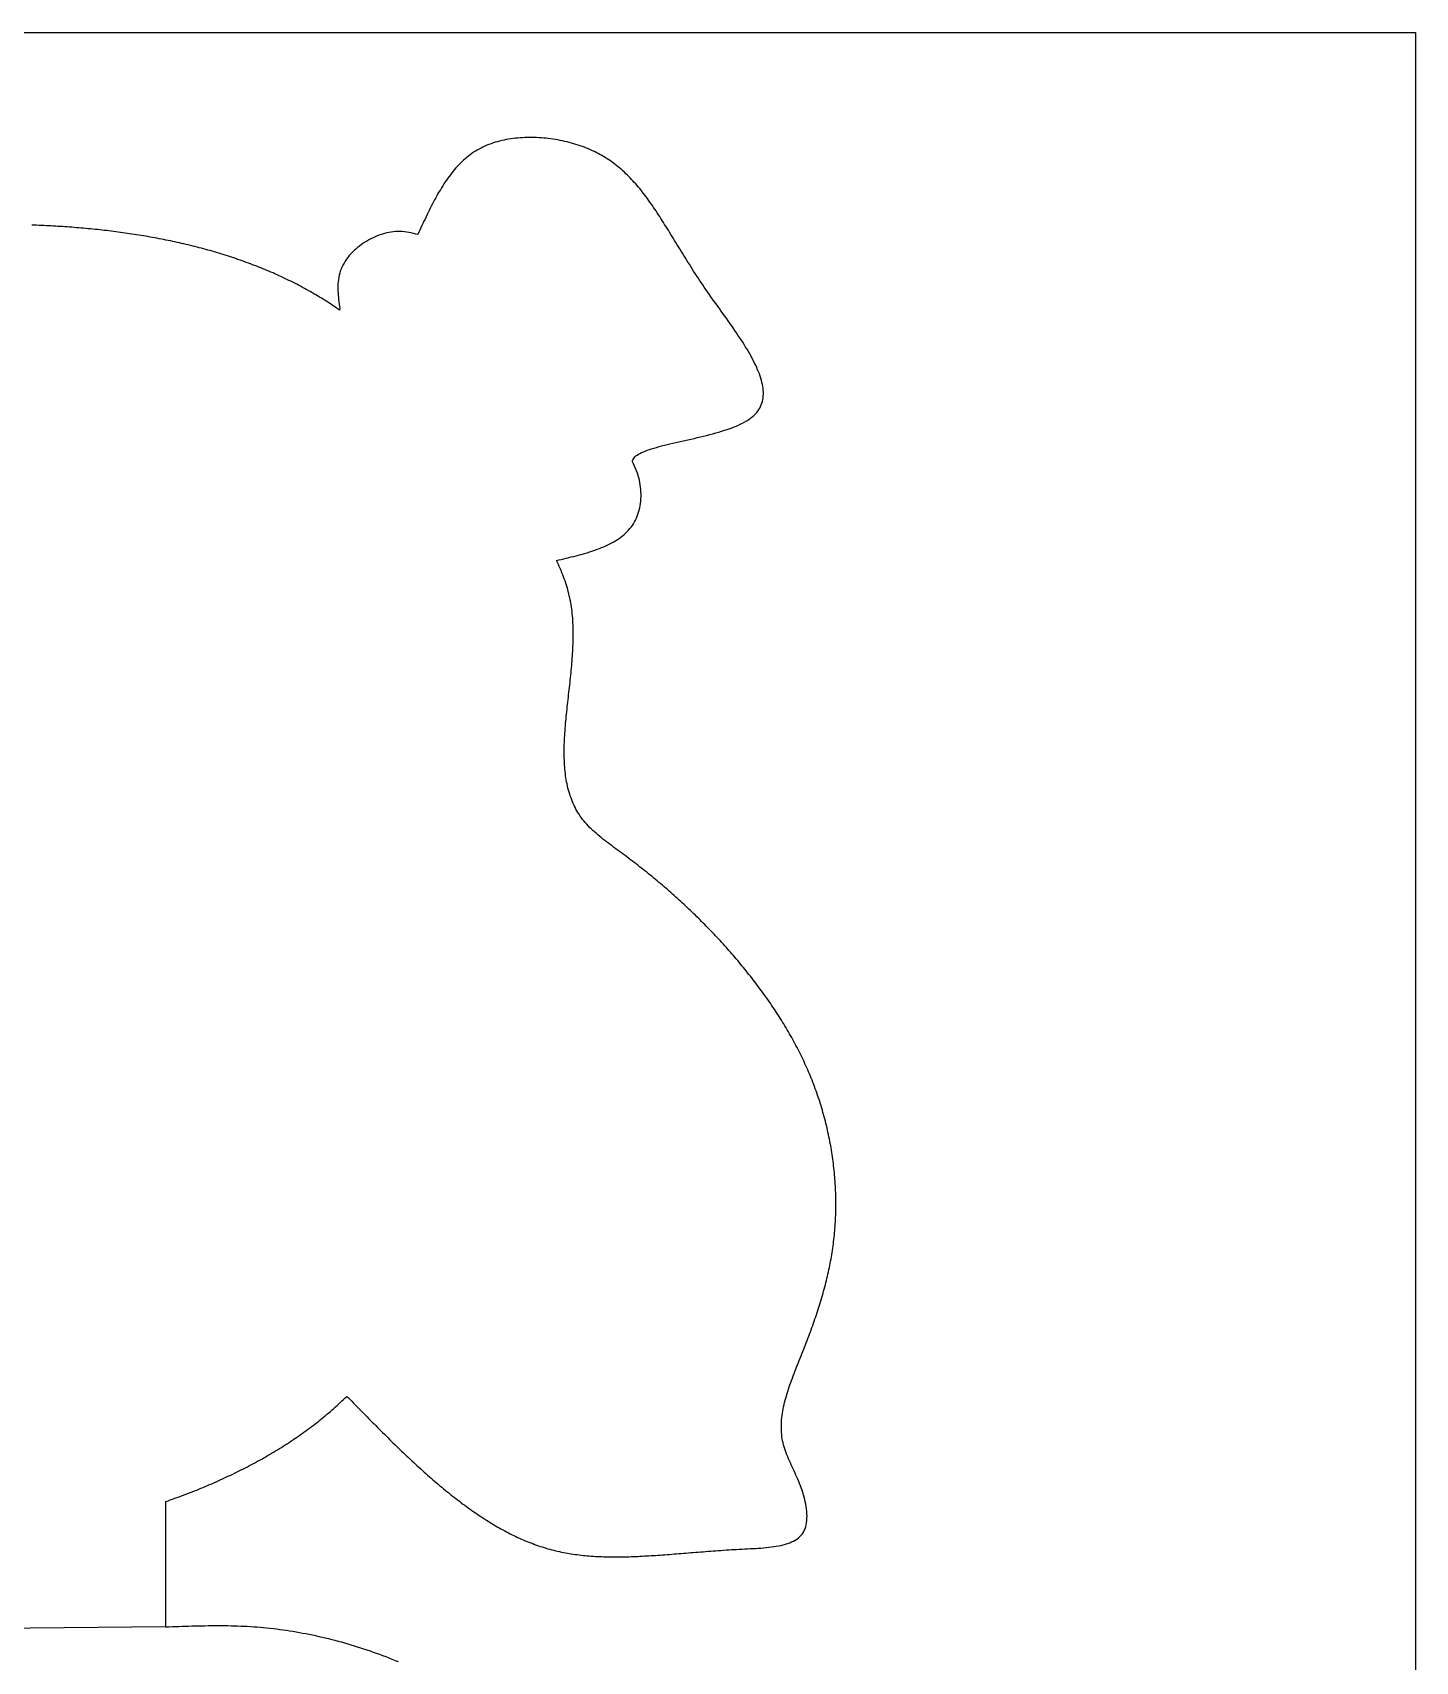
# Model space of a CAD drawing. Header units: millimetres. Extents: x 289 to 9778, y -894 to 6380.
# Drawn here: x 7735.3 to 8014.5, y 635.1 to 964 of the extents above; entities that cross this region are included whole.
import ezdxf

# ---------------------------------------------------------------- set-up
doc = ezdxf.new("R2010")
doc.units = ezdxf.units.MM

msp = doc.modelspace()

# ---------------------------------------------------------------- linework, layer by layer
msp.add_lwpolyline([(7444.48, 963.97), (8014.48, 963.97), (8014.48, 63.97), (7444.48, 63.97)], close=True)
for points in [[(7727.98, 641.82, 0), (7762.22, 642.18, 0), (7762.22, 654.86, 0), (7762.23, 667.43, 0), (7762.67, 667.58, 0), (7763.12, 667.74, 0), (7763.57, 667.9, 0), (7764.01, 668.06, 0), (7764.46, 668.22, 0), (7764.9, 668.38, 0), (7765.35, 668.54, 0), (7765.79, 668.71, 0), (7766.23, 668.88, 0), (7766.68, 669.05, 0), (7767.12, 669.22, 0), (7767.56, 669.39, 0), (7768, 669.57, 0), (7768.44, 669.74, 0), (7768.87, 669.92, 0), (7769.31, 670.1, 0), (7769.75, 670.28, 0), (7770.18, 670.46, 0), (7770.62, 670.64, 0), (7771.05, 670.83, 0), (7771.49, 671.02, 0), (7771.92, 671.2, 0), (7772.35, 671.39, 0), (7772.78, 671.59, 0), (7773.21, 671.78, 0), (7773.64, 671.97, 0), (7774.06, 672.17, 0), (7774.49, 672.37, 0), (7774.92, 672.57, 0), (7775.34, 672.77, 0), (7775.76, 672.97, 0), (7776.19, 673.18, 0), (7776.61, 673.38, 0), (7777.03, 673.59, 0), (7777.44, 673.8, 0), (7777.86, 674.01, 0), (7778.28, 674.23, 0), (7778.69, 674.44, 0), (7779.11, 674.66, 0), (7779.52, 674.87, 0), (7779.93, 675.09, 0), (7780.34, 675.32, 0), (7780.75, 675.54, 0), (7781.16, 675.76, 0), (7781.56, 675.99, 0), (7781.97, 676.22, 0), (7782.37, 676.45, 0), (7782.77, 676.68, 0), (7783.17, 676.91, 0), (7783.57, 677.15, 0), (7783.97, 677.38, 0), (7784.36, 677.62, 0), (7784.76, 677.86, 0), (7785.15, 678.11, 0), (7785.54, 678.35, 0), (7785.93, 678.59, 0), (7786.32, 678.84, 0), (7786.7, 679.09, 0), (7787.09, 679.34, 0), (7787.47, 679.59, 0), (7787.85, 679.85, 0), (7788.23, 680.11, 0), (7788.61, 680.36, 0), (7788.98, 680.62, 0), (7789.36, 680.88, 0), (7789.73, 681.15, 0), (7790.1, 681.41, 0), (7790.47, 681.68, 0), (7790.84, 681.95, 0), (7791.2, 682.22, 0), (7791.57, 682.49, 0), (7791.93, 682.77, 0), (7792.29, 683.04, 0), (7792.64, 683.32, 0), (7793, 683.6, 0), (7793.35, 683.88, 0), (7793.7, 684.17, 0), (7794.05, 684.45, 0), (7794.4, 684.74, 0), (7794.74, 685.03, 0), (7795.09, 685.32, 0), (7795.43, 685.61, 0), (7795.77, 685.91, 0), (7796.1, 686.2, 0), (7796.44, 686.5, 0), (7796.77, 686.8, 0), (7797.1, 687.1, 0), (7797.43, 687.41, 0), (7797.75, 687.71, 0), (7798.08, 688.02, 0), (7798.4, 688.33, 0), (7798.72, 688.64, 0), (7799.06, 688.37, 0), (7799.4, 688.01, 0), (7799.75, 687.66, 0), (7800.09, 687.3, 0), (7800.44, 686.95, 0), (7800.79, 686.6, 0), (7801.13, 686.24, 0), (7801.48, 685.89, 0), (7801.82, 685.54, 0), (7802.17, 685.19, 0), (7802.52, 684.84, 0), (7802.86, 684.48, 0), (7803.21, 684.13, 0), (7803.55, 683.78, 0), (7803.9, 683.43, 0), (7804.25, 683.08, 0), (7804.59, 682.73, 0), (7804.94, 682.39, 0), (7805.29, 682.04, 0), (7805.63, 681.69, 0), (7805.98, 681.35, 0), (7806.33, 681, 0), (7806.67, 680.66, 0), (7807.02, 680.31, 0), (7807.37, 679.97, 0), (7807.72, 679.63, 0), (7808.06, 679.29, 0), (7808.41, 678.95, 0), (7808.76, 678.61, 0), (7809.11, 678.27, 0), (7809.46, 677.94, 0), (7809.81, 677.6, 0), (7810.16, 677.27, 0), (7810.51, 676.93, 0), (7810.85, 676.6, 0), (7811.2, 676.27, 0), (7811.55, 675.94, 0), (7811.9, 675.62, 0), (7812.26, 675.29, 0), (7812.61, 674.97, 0), (7812.96, 674.64, 0), (7813.31, 674.32, 0), (7813.66, 674, 0), (7814.01, 673.69, 0), (7814.36, 673.37, 0), (7814.72, 673.06, 0), (7815.07, 672.74, 0), (7815.42, 672.43, 0), (7815.78, 672.12, 0), (7816.13, 671.82, 0), (7816.48, 671.51, 0), (7816.84, 671.21, 0), (7817.19, 670.9, 0), (7817.55, 670.61, 0), (7817.9, 670.31, 0), (7818.26, 670.01, 0), (7818.61, 669.72, 0), (7818.97, 669.43, 0), (7819.33, 669.14, 0), (7819.68, 668.85, 0), (7820.04, 668.57, 0), (7820.4, 668.29, 0), (7820.76, 668.01, 0), (7821.12, 667.73, 0), (7821.48, 667.46, 0), (7821.84, 667.18, 0), (7822.2, 666.91, 0), (7822.56, 666.65, 0), (7822.92, 666.38, 0), (7823.28, 666.12, 0), (7823.64, 665.86, 0), (7824.01, 665.6, 0), (7824.37, 665.35, 0), (7824.73, 665.1, 0), (7825.1, 664.85, 0), (7825.46, 664.61, 0), (7825.83, 664.36, 0), (7826.19, 664.12, 0), (7826.56, 663.89, 0), (7826.92, 663.65, 0), (7827.29, 663.42, 0), (7827.66, 663.2, 0), (7828.03, 662.97, 0), (7828.39, 662.75, 0), (7828.76, 662.53, 0), (7829.13, 662.32, 0), (7829.5, 662.11, 0), (7829.87, 661.9, 0), (7830.25, 661.69, 0), (7830.62, 661.49, 0), (7830.99, 661.29, 0), (7831.36, 661.1, 0), (7831.74, 660.91, 0), (7832.11, 660.72, 0), (7832.49, 660.54, 0), (7832.86, 660.36, 0), (7833.24, 660.18, 0), (7833.62, 660.01, 0), (7833.99, 659.84, 0), (7834.37, 659.67, 0), (7834.75, 659.51, 0), (7835.13, 659.36, 0), (7835.51, 659.2, 0), (7835.89, 659.05, 0), (7836.28, 658.91, 0), (7836.66, 658.76, 0), (7837.04, 658.63, 0), (7837.42, 658.49, 0), (7837.81, 658.36, 0), (7838.19, 658.24, 0), (7838.58, 658.12, 0), (7838.97, 658, 0), (7839.35, 657.89, 0), (7839.74, 657.78, 0), (7840.13, 657.68, 0), (7840.52, 657.58, 0), (7840.91, 657.48, 0), (7841.3, 657.39, 0), (7841.7, 657.3, 0), (7842.09, 657.22, 0), (7842.48, 657.14, 0), (7842.88, 657.06, 0), (7843.27, 656.99, 0), (7843.67, 656.92, 0), (7844.07, 656.86, 0), (7844.47, 656.8, 0), (7844.87, 656.74, 0), (7845.27, 656.69, 0), (7845.67, 656.64, 0), (7846.08, 656.59, 0), (7846.48, 656.54, 0), (7846.89, 656.5, 0), (7847.29, 656.47, 0), (7847.7, 656.43, 0), (7848.11, 656.4, 0), (7848.52, 656.37, 0), (7848.93, 656.35, 0), (7849.35, 656.32, 0), (7849.76, 656.3, 0), (7850.18, 656.29, 0), (7850.59, 656.27, 0), (7851.01, 656.26, 0), (7851.43, 656.25, 0), (7851.85, 656.24, 0), (7852.28, 656.24, 0), (7852.7, 656.24, 0), (7853.13, 656.24, 0), (7853.55, 656.24, 0), (7853.98, 656.24, 0), (7854.42, 656.25, 0), (7854.85, 656.26, 0), (7855.28, 656.27, 0), (7855.72, 656.28, 0), (7856.15, 656.3, 0), (7856.59, 656.31, 0), (7857.04, 656.33, 0), (7857.48, 656.35, 0), (7857.92, 656.37, 0), (7858.37, 656.39, 0), (7858.82, 656.42, 0), (7859.27, 656.44, 0), (7859.72, 656.47, 0), (7860.17, 656.5, 0), (7860.63, 656.52, 0), (7861.09, 656.55, 0), (7861.55, 656.59, 0), (7862.01, 656.62, 0), (7862.47, 656.65, 0), (7862.94, 656.68, 0), (7863.41, 656.72, 0), (7863.88, 656.75, 0), (7864.35, 656.79, 0), (7864.82, 656.83, 0), (7865.3, 656.86, 0), (7865.78, 656.9, 0), (7866.26, 656.94, 0), (7866.74, 656.98, 0), (7867.23, 657.02, 0), (7867.71, 657.06, 0), (7868.2, 657.1, 0), (7868.7, 657.14, 0), (7869.19, 657.18, 0), (7869.69, 657.21, 0), (7870.19, 657.25, 0), (7870.69, 657.29, 0), (7871.19, 657.33, 0), (7871.7, 657.37, 0), (7872.21, 657.41, 0), (7872.72, 657.45, 0), (7873.24, 657.48, 0), (7873.75, 657.52, 0), (7874.27, 657.56, 0), (7874.8, 657.59, 0), (7875.32, 657.63, 0), (7875.85, 657.66, 0), (7876.38, 657.7, 0), (7876.91, 657.73, 0), (7877.45, 657.76, 0), (7877.99, 657.79, 0), (7878.53, 657.82, 0), (7879.07, 657.85, 0), (7879.62, 657.87, 0), (7880.17, 657.9, 0), (7880.71, 657.93, 0), (7881.26, 657.96, 0), (7881.8, 658, 0), (7882.34, 658.03, 0), (7882.88, 658.07, 0), (7883.41, 658.12, 0), (7883.93, 658.18, 0), (7884.45, 658.24, 0), (7884.96, 658.31, 0), (7885.45, 658.38, 0), (7885.94, 658.47, 0), (7886.41, 658.57, 0), (7886.87, 658.68, 0), (7887.31, 658.8, 0), (7887.74, 658.94, 0), (7888.16, 659.09, 0), (7888.55, 659.25, 0), (7888.93, 659.43, 0), (7889.28, 659.63, 0), (7889.62, 659.84, 0), (7889.93, 660.08, 0), (7890.22, 660.33, 0), (7890.48, 660.6, 0), (7890.72, 660.9, 0), (7890.93, 661.21, 0), (7891.11, 661.55, 0), (7891.27, 661.92, 0), (7891.4, 662.3, 0), (7891.5, 662.7, 0), (7891.57, 663.13, 0), (7891.62, 663.56, 0), (7891.65, 664.01, 0), (7891.66, 664.48, 0), (7891.64, 664.95, 0), (7891.61, 665.42, 0), (7891.56, 665.91, 0), (7891.49, 666.39, 0), (7891.4, 666.88, 0), (7891.31, 667.36, 0), (7891.2, 667.84, 0), (7891.07, 668.32, 0), (7890.94, 668.79, 0), (7890.8, 669.25, 0), (7890.65, 669.71, 0), (7890.49, 670.16, 0), (7890.32, 670.6, 0), (7890.15, 671.04, 0), (7889.97, 671.47, 0), (7889.79, 671.91, 0), (7889.6, 672.33, 0), (7889.42, 672.75, 0), (7889.23, 673.17, 0), (7889.04, 673.59, 0), (7888.85, 674, 0), (7888.66, 674.41, 0), (7888.48, 674.82, 0), (7888.29, 675.23, 0), (7888.11, 675.64, 0), (7887.94, 676.04, 0), (7887.77, 676.44, 0), (7887.61, 676.85, 0), (7887.45, 677.25, 0), (7887.31, 677.66, 0), (7887.17, 678.06, 0), (7887.04, 678.47, 0), (7886.93, 678.87, 0), (7886.82, 679.28, 0), (7886.73, 679.69, 0), (7886.65, 680.1, 0), (7886.59, 680.52, 0), (7886.54, 680.94, 0), (7886.5, 681.36, 0), (7886.48, 681.78, 0), (7886.47, 682.2, 0), (7886.47, 682.63, 0), (7886.48, 683.06, 0), (7886.5, 683.49, 0), (7886.53, 683.92, 0), (7886.58, 684.35, 0), (7886.63, 684.78, 0), (7886.69, 685.22, 0), (7886.76, 685.66, 0), (7886.84, 686.1, 0), (7886.93, 686.54, 0), (7887.03, 686.98, 0), (7887.14, 687.42, 0), (7887.25, 687.86, 0), (7887.37, 688.31, 0), (7887.5, 688.75, 0), (7887.63, 689.2, 0), (7887.77, 689.64, 0), (7887.91, 690.09, 0), (7888.06, 690.54, 0), (7888.21, 690.98, 0), (7888.37, 691.43, 0), (7888.53, 691.88, 0), (7888.69, 692.33, 0), (7888.86, 692.78, 0), (7889.03, 693.23, 0), (7889.21, 693.68, 0), (7889.38, 694.12, 0), (7889.56, 694.57, 0), (7889.74, 695.02, 0), (7889.92, 695.47, 0), (7890.09, 695.91, 0), (7890.27, 696.36, 0), (7890.45, 696.81, 0), (7890.63, 697.25, 0), (7890.81, 697.7, 0), (7890.99, 698.14, 0), (7891.16, 698.58, 0), (7891.33, 699.02, 0), (7891.5, 699.46, 0), (7891.67, 699.9, 0), (7891.84, 700.34, 0), (7892.01, 700.78, 0), (7892.17, 701.22, 0), (7892.33, 701.66, 0), (7892.49, 702.09, 0), (7892.65, 702.53, 0), (7892.81, 702.96, 0), (7892.96, 703.4, 0), (7893.11, 703.83, 0), (7893.26, 704.27, 0), (7893.41, 704.7, 0), (7893.56, 705.13, 0), (7893.7, 705.57, 0), (7893.84, 706, 0), (7893.98, 706.43, 0), (7894.12, 706.86, 0), (7894.25, 707.29, 0), (7894.38, 707.73, 0), (7894.51, 708.16, 0), (7894.64, 708.59, 0), (7894.77, 709.02, 0), (7894.89, 709.45, 0), (7895.01, 709.88, 0), (7895.13, 710.31, 0), (7895.24, 710.74, 0), (7895.36, 711.17, 0), (7895.47, 711.61, 0), (7895.57, 712.04, 0), (7895.68, 712.47, 0), (7895.78, 712.9, 0), (7895.88, 713.33, 0), (7895.98, 713.77, 0), (7896.07, 714.2, 0), (7896.16, 714.63, 0), (7896.25, 715.07, 0), (7896.34, 715.5, 0), (7896.42, 715.93, 0), (7896.5, 716.37, 0), (7896.58, 716.81, 0), (7896.65, 717.24, 0), (7896.72, 717.68, 0), (7896.79, 718.12, 0), (7896.86, 718.55, 0), (7896.92, 718.99, 0), (7896.98, 719.43, 0), (7897.03, 719.87, 0), (7897.08, 720.31, 0), (7897.13, 720.76, 0), (7897.18, 721.2, 0), (7897.22, 721.64, 0), (7897.26, 722.09, 0), (7897.3, 722.53, 0), (7897.33, 722.98, 0), (7897.36, 723.43, 0), (7897.39, 723.88, 0), (7897.41, 724.32, 0), (7897.43, 724.77, 0), (7897.45, 725.22, 0), (7897.46, 725.67, 0), (7897.47, 726.12, 0), (7897.48, 726.57, 0), (7897.48, 727.02, 0), (7897.49, 727.48, 0), (7897.48, 727.93, 0), (7897.48, 728.38, 0), (7897.47, 728.83, 0), (7897.46, 729.29, 0), (7897.44, 729.74, 0), (7897.43, 730.19, 0), (7897.41, 730.65, 0), (7897.38, 731.1, 0), (7897.36, 731.56, 0), (7897.33, 732.01, 0), (7897.29, 732.46, 0), (7897.26, 732.92, 0), (7897.22, 733.37, 0), (7897.17, 733.83, 0), (7897.13, 734.28, 0), (7897.08, 734.74, 0), (7897.03, 735.19, 0), (7896.97, 735.64, 0), (7896.92, 736.1, 0), (7896.85, 736.55, 0), (7896.79, 737, 0), (7896.72, 737.46, 0), (7896.65, 737.91, 0), (7896.58, 738.36, 0), (7896.5, 738.81, 0), (7896.43, 739.27, 0), (7896.34, 739.72, 0), (7896.26, 740.17, 0), (7896.17, 740.62, 0), (7896.08, 741.07, 0), (7895.99, 741.52, 0), (7895.89, 741.96, 0), (7895.79, 742.41, 0), (7895.69, 742.86, 0), (7895.58, 743.31, 0), (7895.47, 743.75, 0), (7895.36, 744.2, 0), (7895.24, 744.64, 0), (7895.13, 745.08, 0), (7895.01, 745.53, 0), (7894.88, 745.97, 0), (7894.76, 746.41, 0), (7894.63, 746.85, 0), (7894.49, 747.29, 0), (7894.36, 747.72, 0), (7894.22, 748.16, 0), (7894.08, 748.6, 0), (7893.93, 749.03, 0), (7893.79, 749.46, 0), (7893.64, 749.9, 0), (7893.49, 750.33, 0), (7893.33, 750.76, 0), (7893.17, 751.18, 0), (7893.01, 751.61, 0), (7892.85, 752.04, 0), (7892.68, 752.46, 0), (7892.51, 752.89, 0), (7892.34, 753.31, 0), (7892.16, 753.73, 0), (7891.98, 754.15, 0), (7891.8, 754.56, 0), (7891.62, 754.98, 0), (7891.43, 755.4, 0), (7891.24, 755.81, 0), (7891.05, 756.22, 0), (7890.86, 756.63, 0), (7890.66, 757.04, 0), (7890.46, 757.45, 0), (7890.26, 757.86, 0), (7890.06, 758.27, 0), (7889.85, 758.67, 0), (7889.65, 759.08, 0), (7889.43, 759.48, 0), (7889.22, 759.88, 0), (7889.01, 760.28, 0), (7888.79, 760.68, 0), (7888.57, 761.07, 0), (7888.35, 761.47, 0), (7888.12, 761.86, 0), (7887.89, 762.26, 0), (7887.67, 762.65, 0), (7887.44, 763.04, 0), (7887.2, 763.43, 0), (7886.97, 763.82, 0), (7886.73, 764.21, 0), (7886.49, 764.59, 0), (7886.25, 764.98, 0), (7886.01, 765.36, 0), (7885.76, 765.74, 0), (7885.52, 766.12, 0), (7885.27, 766.5, 0), (7885.02, 766.88, 0), (7884.76, 767.25, 0), (7884.51, 767.63, 0), (7884.25, 768, 0), (7884, 768.38, 0), (7883.74, 768.75, 0), (7883.48, 769.12, 0), (7883.21, 769.49, 0), (7882.95, 769.86, 0), (7882.68, 770.22, 0), (7882.42, 770.59, 0), (7882.15, 770.95, 0), (7881.88, 771.32, 0), (7881.61, 771.68, 0), (7881.33, 772.04, 0), (7881.06, 772.4, 0), (7880.78, 772.75, 0), (7880.5, 773.11, 0), (7880.22, 773.47, 0), (7879.94, 773.82, 0), (7879.66, 774.17, 0), (7879.38, 774.53, 0), (7879.1, 774.88, 0), (7878.81, 775.23, 0), (7878.52, 775.57, 0), (7878.24, 775.92, 0), (7877.95, 776.27, 0), (7877.66, 776.61, 0), (7877.37, 776.95, 0), (7877.07, 777.29, 0), (7876.78, 777.64, 0), (7876.49, 777.97, 0), (7876.19, 778.31, 0), (7875.9, 778.65, 0), (7875.6, 778.99, 0), (7875.3, 779.32, 0), (7875, 779.65, 0), (7874.7, 779.99, 0), (7874.4, 780.32, 0), (7874.1, 780.65, 0), (7873.79, 780.98, 0), (7873.49, 781.3, 0), (7873.18, 781.63, 0), (7872.88, 781.95, 0), (7872.57, 782.28, 0), (7872.26, 782.6, 0), (7871.95, 782.92, 0), (7871.64, 783.25, 0), (7871.32, 783.57, 0), (7871.01, 783.88, 0), (7870.7, 784.2, 0), (7870.38, 784.52, 0), (7870.06, 784.83, 0), (7869.75, 785.15, 0), (7869.43, 785.46, 0), (7869.11, 785.77, 0), (7868.79, 786.09, 0), (7868.46, 786.4, 0), (7868.14, 786.71, 0), (7867.81, 787.02, 0), (7867.49, 787.32, 0), (7867.16, 787.63, 0), (7866.83, 787.93, 0), (7866.5, 788.24, 0), (7866.17, 788.54, 0), (7865.84, 788.85, 0), (7865.51, 789.15, 0), (7865.17, 789.45, 0), (7864.84, 789.75, 0), (7864.5, 790.05, 0), (7864.16, 790.35, 0), (7863.82, 790.64, 0), (7863.48, 790.94, 0), (7863.14, 791.24, 0), (7862.8, 791.53, 0), (7862.45, 791.83, 0), (7862.11, 792.12, 0), (7861.76, 792.41, 0), (7861.41, 792.7, 0), (7861.06, 792.99, 0), (7860.71, 793.28, 0), (7860.36, 793.57, 0), (7860, 793.86, 0), (7859.65, 794.15, 0), (7859.29, 794.44, 0), (7858.94, 794.72, 0), (7858.58, 795.01, 0), (7858.22, 795.29, 0), (7857.86, 795.57, 0), (7857.49, 795.86, 0), (7857.13, 796.14, 0), (7856.76, 796.42, 0), (7856.4, 796.7, 0), (7856.03, 796.98, 0), (7855.66, 797.26, 0), (7855.29, 797.54, 0), (7854.92, 797.82, 0), (7854.54, 798.1, 0), (7854.17, 798.37, 0), (7853.79, 798.65, 0), (7853.42, 798.93, 0), (7853.04, 799.2, 0), (7852.66, 799.48, 0), (7852.29, 799.76, 0), (7851.92, 800.03, 0), (7851.55, 800.31, 0), (7851.18, 800.59, 0), (7850.81, 800.87, 0), (7850.45, 801.16, 0), (7850.1, 801.44, 0), (7849.74, 801.73, 0), (7849.4, 802.02, 0), (7849.06, 802.32, 0), (7848.72, 802.61, 0), (7848.4, 802.91, 0), (7848.08, 803.22, 0), (7847.77, 803.52, 0), (7847.47, 803.83, 0), (7847.18, 804.15, 0), (7846.89, 804.47, 0), (7846.62, 804.8, 0), (7846.36, 805.13, 0), (7846.11, 805.46, 0), (7845.87, 805.8, 0), (7845.64, 806.15, 0), (7845.42, 806.5, 0), (7845.21, 806.85, 0), (7845.01, 807.21, 0), (7844.82, 807.57, 0), (7844.64, 807.94, 0), (7844.47, 808.32, 0), (7844.3, 808.69, 0), (7844.15, 809.07, 0), (7844.01, 809.46, 0), (7843.87, 809.85, 0), (7843.74, 810.24, 0), (7843.62, 810.64, 0), (7843.51, 811.04, 0), (7843.4, 811.44, 0), (7843.31, 811.85, 0), (7843.22, 812.27, 0), (7843.13, 812.68, 0), (7843.06, 813.1, 0), (7842.99, 813.52, 0), (7842.93, 813.95, 0), (7842.87, 814.38, 0), (7842.82, 814.81, 0), (7842.78, 815.24, 0), (7842.74, 815.68, 0), (7842.71, 816.12, 0), (7842.69, 816.57, 0), (7842.67, 817.01, 0), (7842.65, 817.46, 0), (7842.64, 817.91, 0), (7842.63, 818.37, 0), (7842.63, 818.82, 0), (7842.64, 819.28, 0), (7842.64, 819.74, 0), (7842.66, 820.21, 0), (7842.67, 820.67, 0), (7842.69, 821.14, 0), (7842.72, 821.61, 0), (7842.74, 822.08, 0), (7842.77, 822.55, 0), (7842.8, 823.03, 0), (7842.84, 823.5, 0), (7842.88, 823.98, 0), (7842.92, 824.46, 0), (7842.96, 824.94, 0), (7843.01, 825.42, 0), (7843.05, 825.9, 0), (7843.1, 826.39, 0), (7843.15, 826.87, 0), (7843.2, 827.36, 0), (7843.26, 827.85, 0), (7843.31, 828.33, 0), (7843.36, 828.82, 0), (7843.42, 829.31, 0), (7843.47, 829.8, 0), (7843.53, 830.29, 0), (7843.59, 830.78, 0), (7843.64, 831.27, 0), (7843.7, 831.76, 0), (7843.75, 832.25, 0), (7843.81, 832.75, 0), (7843.86, 833.24, 0), (7843.91, 833.73, 0), (7843.96, 834.22, 0), (7844.01, 834.71, 0), (7844.06, 835.2, 0), (7844.11, 835.69, 0), (7844.15, 836.18, 0), (7844.19, 836.67, 0), (7844.23, 837.16, 0), (7844.27, 837.65, 0), (7844.31, 838.13, 0), (7844.34, 838.62, 0), (7844.37, 839.1, 0), (7844.39, 839.59, 0), (7844.41, 840.07, 0), (7844.43, 840.55, 0), (7844.45, 841.03, 0), (7844.46, 841.51, 0), (7844.47, 841.99, 0), (7844.47, 842.47, 0), (7844.47, 842.94, 0), (7844.46, 843.41, 0), (7844.45, 843.89, 0), (7844.43, 844.36, 0), (7844.41, 844.82, 0), (7844.38, 845.29, 0), (7844.35, 845.75, 0), (7844.31, 846.21, 0), (7844.27, 846.67, 0), (7844.22, 847.13, 0), (7844.16, 847.58, 0), (7844.1, 848.04, 0), (7844.03, 848.49, 0), (7843.95, 848.93, 0), (7843.86, 849.38, 0), (7843.77, 849.82, 0), (7843.67, 850.26, 0), (7843.57, 850.69, 0), (7843.46, 851.13, 0), (7843.34, 851.56, 0), (7843.22, 851.99, 0), (7843.09, 852.42, 0), (7842.95, 852.84, 0), (7842.81, 853.26, 0), (7842.66, 853.68, 0), (7842.51, 854.1, 0), (7842.35, 854.51, 0), (7842.18, 854.93, 0), (7842.01, 855.34, 0), (7841.83, 855.75, 0), (7841.65, 856.15, 0), (7841.46, 856.56, 0), (7841.27, 856.96, 0), (7841.08, 857.36, 0), (7841.54, 857.5, 0), (7842.05, 857.62, 0), (7842.55, 857.73, 0), (7843.05, 857.85, 0), (7843.55, 857.98, 0), (7844.05, 858.1, 0), (7844.55, 858.22, 0), (7845.04, 858.35, 0), (7845.53, 858.48, 0), (7846.02, 858.61, 0), (7846.5, 858.75, 0), (7846.98, 858.89, 0), (7847.46, 859.03, 0), (7847.92, 859.18, 0), (7848.39, 859.33, 0), (7848.85, 859.48, 0), (7849.3, 859.65, 0), (7849.74, 859.81, 0), (7850.18, 859.99, 0), (7850.61, 860.17, 0), (7851.03, 860.35, 0), (7851.44, 860.54, 0), (7851.85, 860.74, 0), (7852.24, 860.95, 0), (7852.63, 861.17, 0), (7853.01, 861.39, 0), (7853.37, 861.62, 0), (7853.73, 861.86, 0), (7854.07, 862.11, 0), (7854.41, 862.37, 0), (7854.73, 862.64, 0), (7855.04, 862.92, 0), (7855.33, 863.21, 0), (7855.62, 863.51, 0), (7855.89, 863.82, 0), (7856.14, 864.14, 0), (7856.39, 864.48, 0), (7856.61, 864.82, 0), (7856.83, 865.18, 0), (7857.02, 865.55, 0), (7857.21, 865.94, 0), (7857.37, 866.33, 0), (7857.52, 866.74, 0), (7857.66, 867.15, 0), (7857.77, 867.58, 0), (7857.88, 868.01, 0), (7857.96, 868.45, 0), (7858.03, 868.9, 0), (7858.08, 869.35, 0), (7858.12, 869.81, 0), (7858.14, 870.28, 0), (7858.14, 870.75, 0), (7858.13, 871.22, 0), (7858.1, 871.7, 0), (7858.05, 872.17, 0), (7857.99, 872.65, 0), (7857.91, 873.13, 0), (7857.81, 873.61, 0), (7857.69, 874.09, 0), (7857.55, 874.57, 0), (7857.4, 875.04, 0), (7857.23, 875.51, 0), (7857.04, 875.98, 0), (7856.84, 876.45, 0), (7856.61, 876.9, 0), (7856.43, 877.3, 0), (7856.45, 877.51, 0), (7856.51, 877.72, 0), (7856.61, 877.92, 0), (7856.75, 878.12, 0), (7856.92, 878.31, 0), (7857.12, 878.49, 0), (7857.36, 878.67, 0), (7857.63, 878.84, 0), (7857.93, 879.01, 0), (7858.26, 879.18, 0), (7858.62, 879.34, 0), (7859, 879.49, 0), (7859.41, 879.65, 0), (7859.84, 879.8, 0), (7860.29, 879.94, 0), (7860.77, 880.09, 0), (7861.26, 880.23, 0), (7861.78, 880.37, 0), (7862.31, 880.51, 0), (7862.85, 880.65, 0), (7863.41, 880.79, 0), (7863.98, 880.93, 0), (7864.57, 881.07, 0), (7865.16, 881.2, 0), (7865.77, 881.34, 0), (7866.38, 881.48, 0), (7867, 881.62, 0), (7867.62, 881.76, 0), (7868.25, 881.9, 0), (7868.87, 882.05, 0), (7869.5, 882.19, 0), (7870.13, 882.34, 0), (7870.76, 882.49, 0), (7871.39, 882.65, 0), (7872.01, 882.81, 0), (7872.62, 882.97, 0), (7873.23, 883.14, 0), (7873.83, 883.31, 0), (7874.42, 883.49, 0), (7875, 883.67, 0), (7875.56, 883.86, 0), (7876.12, 884.05, 0), (7876.65, 884.25, 0), (7877.17, 884.46, 0), (7877.68, 884.67, 0), (7878.16, 884.89, 0), (7878.63, 885.11, 0), (7879.07, 885.35, 0), (7879.49, 885.59, 0), (7879.88, 885.84, 0), (7880.25, 886.1, 0), (7880.6, 886.37, 0), (7880.91, 886.65, 0), (7881.2, 886.93, 0), (7881.47, 887.23, 0), (7881.71, 887.53, 0), (7881.92, 887.84, 0), (7882.11, 888.16, 0), (7882.28, 888.49, 0), (7882.42, 888.82, 0), (7882.55, 889.16, 0), (7882.65, 889.51, 0), (7882.72, 889.86, 0), (7882.78, 890.23, 0), (7882.82, 890.6, 0), (7882.84, 890.97, 0), (7882.84, 891.35, 0), (7882.81, 891.74, 0), (7882.78, 892.13, 0), (7882.72, 892.53, 0), (7882.65, 892.94, 0), (7882.56, 893.35, 0), (7882.45, 893.76, 0), (7882.33, 894.18, 0), (7882.19, 894.61, 0), (7882.04, 895.04, 0), (7881.87, 895.47, 0), (7881.69, 895.91, 0), (7881.5, 896.35, 0), (7881.29, 896.8, 0), (7881.08, 897.25, 0), (7880.85, 897.71, 0), (7880.61, 898.16, 0), (7880.36, 898.62, 0), (7880.1, 899.09, 0), (7879.83, 899.55, 0), (7879.55, 900.02, 0), (7879.26, 900.49, 0), (7878.97, 900.97, 0), (7878.67, 901.44, 0), (7878.36, 901.92, 0), (7878.04, 902.4, 0), (7877.72, 902.88, 0), (7877.4, 903.37, 0), (7877.07, 903.85, 0), (7876.73, 904.33, 0), (7876.4, 904.82, 0), (7876.05, 905.31, 0), (7875.71, 905.79, 0), (7875.37, 906.28, 0), (7875.02, 906.77, 0), (7874.67, 907.25, 0), (7874.32, 907.74, 0), (7873.97, 908.23, 0), (7873.62, 908.71, 0), (7873.28, 909.2, 0), (7872.93, 909.68, 0), (7872.59, 910.17, 0), (7872.25, 910.65, 0), (7871.91, 911.13, 0), (7871.58, 911.61, 0), (7871.25, 912.08, 0), (7870.92, 912.56, 0), (7870.6, 913.03, 0), (7870.28, 913.5, 0), (7869.97, 913.97, 0), (7869.66, 914.44, 0), (7869.36, 914.9, 0), (7869.06, 915.36, 0), (7868.77, 915.82, 0), (7868.47, 916.28, 0), (7868.18, 916.73, 0), (7867.9, 917.18, 0), (7867.62, 917.63, 0), (7867.34, 918.08, 0), (7867.06, 918.53, 0), (7866.78, 918.97, 0), (7866.51, 919.41, 0), (7866.24, 919.84, 0), (7865.98, 920.28, 0), (7865.71, 920.71, 0), (7865.45, 921.14, 0), (7865.19, 921.56, 0), (7864.93, 921.98, 0), (7864.68, 922.4, 0), (7864.42, 922.82, 0), (7864.17, 923.23, 0), (7863.92, 923.64, 0), (7863.66, 924.05, 0), (7863.41, 924.46, 0), (7863.16, 924.86, 0), (7862.91, 925.25, 0), (7862.67, 925.65, 0), (7862.42, 926.04, 0), (7862.17, 926.43, 0), (7861.92, 926.81, 0), (7861.68, 927.19, 0), (7861.43, 927.57, 0), (7861.18, 927.95, 0), (7860.93, 928.32, 0), (7860.68, 928.68, 0), (7860.43, 929.05, 0), (7860.18, 929.41, 0), (7859.93, 929.76, 0), (7859.68, 930.11, 0), (7859.43, 930.46, 0), (7859.17, 930.81, 0), (7858.92, 931.15, 0), (7858.66, 931.48, 0), (7858.4, 931.82, 0), (7858.14, 932.14, 0), (7857.87, 932.47, 0), (7857.61, 932.79, 0), (7857.34, 933.11, 0), (7857.07, 933.42, 0), (7856.79, 933.73, 0), (7856.52, 934.03, 0), (7856.24, 934.33, 0), (7855.96, 934.62, 0), (7855.67, 934.92, 0), (7855.39, 935.2, 0), (7855.09, 935.48, 0), (7854.8, 935.76, 0), (7854.5, 936.03, 0), (7854.2, 936.3, 0), (7853.89, 936.56, 0), (7853.58, 936.82, 0), (7853.26, 937.08, 0), (7852.95, 937.33, 0), (7852.62, 937.57, 0), (7852.29, 937.81, 0), (7851.96, 938.05, 0), (7851.62, 938.28, 0), (7851.28, 938.5, 0), (7850.93, 938.72, 0), (7850.58, 938.94, 0), (7850.22, 939.15, 0), (7849.85, 939.35, 0), (7849.48, 939.55, 0), (7849.11, 939.74, 0), (7848.72, 939.93, 0), (7848.33, 940.12, 0), (7847.94, 940.3, 0), (7847.54, 940.47, 0), (7847.13, 940.64, 0), (7846.72, 940.8, 0), (7846.3, 940.96, 0), (7845.87, 941.11, 0), (7845.44, 941.25, 0), (7845, 941.39, 0), (7844.56, 941.52, 0), (7844.11, 941.65, 0), (7843.66, 941.77, 0), (7843.21, 941.89, 0), (7842.75, 942, 0), (7842.29, 942.1, 0), (7841.83, 942.19, 0), (7841.36, 942.28, 0), (7840.89, 942.36, 0), (7840.42, 942.44, 0), (7839.94, 942.51, 0), (7839.46, 942.57, 0), (7838.99, 942.62, 0), (7838.51, 942.67, 0), (7838.03, 942.71, 0), (7837.55, 942.74, 0), (7837.07, 942.77, 0), (7836.59, 942.78, 0), (7836.11, 942.79, 0), (7835.63, 942.79, 0), (7835.15, 942.79, 0), (7834.68, 942.77, 0), (7834.2, 942.75, 0), (7833.73, 942.72, 0), (7833.25, 942.68, 0), (7832.79, 942.63, 0), (7832.32, 942.58, 0), (7831.86, 942.51, 0), (7831.39, 942.44, 0), (7830.94, 942.36, 0), (7830.49, 942.27, 0), (7830.04, 942.17, 0), (7829.59, 942.06, 0), (7829.15, 941.94, 0), (7828.72, 941.82, 0), (7828.29, 941.68, 0), (7827.86, 941.53, 0), (7827.45, 941.38, 0), (7827.03, 941.21, 0), (7826.63, 941.04, 0), (7826.23, 940.86, 0), (7825.84, 940.66, 0), (7825.45, 940.46, 0), (7825.08, 940.24, 0), (7824.71, 940.02, 0), (7824.34, 939.79, 0), (7823.99, 939.54, 0), (7823.64, 939.29, 0), (7823.3, 939.03, 0), (7822.96, 938.76, 0), (7822.63, 938.48, 0), (7822.31, 938.2, 0), (7821.99, 937.9, 0), (7821.68, 937.6, 0), (7821.38, 937.29, 0), (7821.08, 936.97, 0), (7820.78, 936.64, 0), (7820.5, 936.31, 0), (7820.21, 935.97, 0), (7819.93, 935.63, 0), (7819.66, 935.27, 0), (7819.39, 934.92, 0), (7819.13, 934.55, 0), (7818.87, 934.18, 0), (7818.61, 933.81, 0), (7818.36, 933.42, 0), (7818.11, 933.04, 0), (7817.87, 932.65, 0), (7817.63, 932.25, 0), (7817.39, 931.85, 0), (7817.15, 931.45, 0), (7816.92, 931.04, 0), (7816.69, 930.62, 0), (7816.47, 930.21, 0), (7816.25, 929.79, 0), (7816.02, 929.37, 0), (7815.81, 928.94, 0), (7815.59, 928.51, 0), (7815.38, 928.08, 0), (7815.16, 927.65, 0), (7814.95, 927.21, 0), (7814.74, 926.77, 0), (7814.54, 926.33, 0), (7814.33, 925.89, 0), (7814.12, 925.45, 0), (7813.92, 925, 0), (7813.71, 924.56, 0), (7813.51, 924.11, 0), (7813.3, 923.67, 0), (7813.1, 923.22, 0), (7812.68, 923.28, 0), (7812.22, 923.41, 0), (7811.76, 923.53, 0), (7811.3, 923.62, 0), (7810.85, 923.7, 0), (7810.39, 923.75, 0), (7809.94, 923.79, 0), (7809.49, 923.8, 0), (7809.04, 923.8, 0), (7808.59, 923.78, 0), (7808.14, 923.74, 0), (7807.69, 923.68, 0), (7807.25, 923.61, 0), (7806.8, 923.52, 0), (7806.36, 923.41, 0), (7805.92, 923.28, 0), (7805.48, 923.14, 0), (7805.04, 922.98, 0), (7804.6, 922.8, 0), (7804.17, 922.61, 0), (7803.74, 922.4, 0), (7803.31, 922.18, 0), (7802.9, 921.95, 0), (7802.49, 921.7, 0), (7802.08, 921.44, 0), (7801.69, 921.17, 0), (7801.31, 920.88, 0), (7800.93, 920.58, 0), (7800.57, 920.27, 0), (7800.22, 919.95, 0), (7799.88, 919.62, 0), (7799.56, 919.28, 0), (7799.25, 918.93, 0), (7798.96, 918.57, 0), (7798.69, 918.2, 0), (7798.43, 917.82, 0), (7798.19, 917.43, 0), (7797.97, 917.04, 0), (7797.77, 916.64, 0), (7797.6, 916.23, 0), (7797.44, 915.82, 0), (7797.31, 915.4, 0), (7797.2, 914.98, 0), (7797.11, 914.55, 0), (7797.04, 914.11, 0), (7796.99, 913.67, 0), (7796.96, 913.23, 0), (7796.94, 912.78, 0), (7796.94, 912.33, 0), (7796.95, 911.88, 0), (7796.97, 911.42, 0), (7797, 910.97, 0), (7797.04, 910.5, 0), (7797.09, 910.04, 0), (7797.15, 909.58, 0), (7797.21, 909.11, 0), (7797.27, 908.64, 0), (7797.34, 908.18, 0), (7797.26, 907.95, 0), (7796.9, 908.2, 0), (7796.54, 908.45, 0), (7796.18, 908.69, 0), (7795.82, 908.93, 0), (7795.45, 909.18, 0), (7795.09, 909.41, 0), (7794.72, 909.65, 0), (7794.35, 909.89, 0), (7793.98, 910.12, 0), (7793.61, 910.35, 0), (7793.23, 910.58, 0), (7792.86, 910.8, 0), (7792.48, 911.03, 0), (7792.1, 911.25, 0), (7791.72, 911.47, 0), (7791.34, 911.69, 0), (7790.96, 911.9, 0), (7790.57, 912.11, 0), (7790.19, 912.33, 0), (7789.8, 912.53, 0), (7789.41, 912.74, 0), (7789.02, 912.95, 0), (7788.63, 913.15, 0), (7788.24, 913.35, 0), (7787.85, 913.55, 0), (7787.45, 913.75, 0), (7787.06, 913.94, 0), (7786.66, 914.13, 0), (7786.26, 914.33, 0), (7785.86, 914.51, 0), (7785.46, 914.7, 0), (7785.06, 914.89, 0), (7784.66, 915.07, 0), (7784.25, 915.25, 0), (7783.85, 915.43, 0), (7783.44, 915.61, 0), (7783.03, 915.78, 0), (7782.62, 915.95, 0), (7782.21, 916.13, 0), (7781.8, 916.3, 0), (7781.38, 916.46, 0), (7780.97, 916.63, 0), (7780.56, 916.79, 0), (7780.14, 916.95, 0), (7779.72, 917.11, 0), (7779.3, 917.27, 0), (7778.88, 917.43, 0), (7778.46, 917.58, 0), (7778.04, 917.74, 0), (7777.62, 917.89, 0), (7777.19, 918.04, 0), (7776.77, 918.18, 0), (7776.34, 918.33, 0), (7775.92, 918.47, 0), (7775.49, 918.61, 0), (7775.06, 918.75, 0), (7774.63, 918.89, 0), (7774.2, 919.03, 0), (7773.77, 919.16, 0), (7773.33, 919.3, 0), (7772.9, 919.43, 0), (7772.47, 919.56, 0), (7772.03, 919.69, 0), (7771.59, 919.81, 0), (7771.16, 919.94, 0), (7770.72, 920.06, 0), (7770.28, 920.18, 0), (7769.84, 920.3, 0), (7769.4, 920.42, 0), (7768.96, 920.53, 0), (7768.52, 920.65, 0), (7768.07, 920.76, 0), (7767.63, 920.87, 0), (7767.18, 920.98, 0), (7766.74, 921.09, 0), (7766.29, 921.2, 0), (7765.84, 921.3, 0), (7765.4, 921.41, 0), (7764.95, 921.51, 0), (7764.5, 921.61, 0), (7764.05, 921.71, 0), (7763.6, 921.8, 0), (7763.15, 921.9, 0), (7762.69, 921.99, 0), (7762.24, 922.08, 0), (7761.79, 922.17, 0), (7761.33, 922.26, 0), (7760.88, 922.35, 0), (7760.42, 922.44, 0), (7759.97, 922.52, 0), (7759.51, 922.61, 0), (7759.05, 922.69, 0), (7758.6, 922.77, 0), (7758.14, 922.85, 0), (7757.68, 922.93, 0), (7757.22, 923, 0), (7756.76, 923.08, 0), (7756.3, 923.15, 0), (7755.84, 923.22, 0), (7755.38, 923.29, 0), (7754.91, 923.36, 0), (7754.45, 923.43, 0), (7753.99, 923.49, 0), (7753.52, 923.56, 0), (7753.06, 923.62, 0), (7752.6, 923.68, 0), (7752.13, 923.75, 0), (7751.66, 923.8, 0), (7751.2, 923.86, 0), (7750.73, 923.92, 0), (7750.27, 923.98, 0), (7749.8, 924.03, 0), (7749.33, 924.08, 0), (7748.86, 924.13, 0), (7748.4, 924.18, 0), (7747.93, 924.23, 0), (7747.46, 924.28, 0), (7746.99, 924.33, 0), (7746.52, 924.37, 0), (7746.05, 924.42, 0), (7745.58, 924.46, 0), (7745.11, 924.5, 0), (7744.64, 924.54, 0), (7744.17, 924.58, 0), (7743.7, 924.62, 0), (7743.23, 924.66, 0), (7742.75, 924.69, 0), (7742.28, 924.73, 0), (7741.81, 924.76, 0), (7741.34, 924.79, 0), (7740.86, 924.82, 0), (7740.39, 924.85, 0), (7739.92, 924.88, 0), (7739.45, 924.91, 0), (7738.97, 924.93, 0), (7738.5, 924.96, 0), (7738.03, 924.98, 0), (7737.55, 925.01, 0), (7737.08, 925.03, 0), (7736.61, 925.05, 0), (7736.13, 925.07, 0), (7735.66, 925.09, 0), (7735.19, 925.11, 0)], [(7762.22, 642.12, 0), (7762.88, 642.14, 0), (7763.54, 642.16, 0), (7764.19, 642.19, 0), (7764.85, 642.21, 0), (7765.51, 642.23, 0), (7766.17, 642.25, 0), (7766.82, 642.27, 0), (7767.48, 642.29, 0), (7768.14, 642.31, 0), (7768.79, 642.33, 0), (7769.45, 642.34, 0), (7770.11, 642.35, 0), (7770.77, 642.36, 0), (7771.42, 642.37, 0), (7772.08, 642.37, 0), (7772.74, 642.37, 0), (7773.4, 642.37, 0), (7774.05, 642.36, 0), (7774.71, 642.36, 0), (7775.37, 642.34, 0), (7776.03, 642.33, 0), (7776.69, 642.31, 0), (7777.34, 642.28, 0), (7778, 642.25, 0), (7778.66, 642.22, 0), (7779.32, 642.18, 0), (7779.97, 642.14, 0), (7780.63, 642.09, 0), (7781.29, 642.04, 0), (7781.95, 641.98, 0), (7782.61, 641.91, 0), (7783.27, 641.84, 0), (7783.92, 641.77, 0), (7784.58, 641.69, 0), (7785.24, 641.61, 0), (7785.9, 641.52, 0), (7786.55, 641.42, 0), (7787.21, 641.32, 0), (7787.87, 641.22, 0), (7788.52, 641.11, 0), (7789.18, 640.99, 0), (7789.83, 640.87, 0), (7790.49, 640.75, 0), (7791.14, 640.62, 0), (7791.8, 640.48, 0), (7792.45, 640.34, 0), (7793.1, 640.2, 0), (7793.75, 640.05, 0), (7794.41, 639.9, 0), (7795.06, 639.74, 0), (7795.71, 639.57, 0), (7796.35, 639.41, 0), (7797, 639.23, 0), (7797.65, 639.06, 0), (7798.3, 638.87, 0), (7798.94, 638.69, 0), (7799.59, 638.5, 0), (7800.23, 638.3, 0), (7800.87, 638.1, 0), (7801.51, 637.9, 0), (7802.15, 637.69, 0), (7802.79, 637.47, 0), (7803.43, 637.25, 0), (7804.06, 637.03, 0), (7804.7, 636.8, 0), (7805.33, 636.57, 0), (7805.97, 636.34, 0), (7806.6, 636.1, 0), (7807.23, 635.85, 0), (7807.85, 635.6, 0), (7808.48, 635.35, 0), (7809.11, 635.09, 0)]]:
    msp.add_polyline3d(points)

doc.saveas('drawing.dxf')
